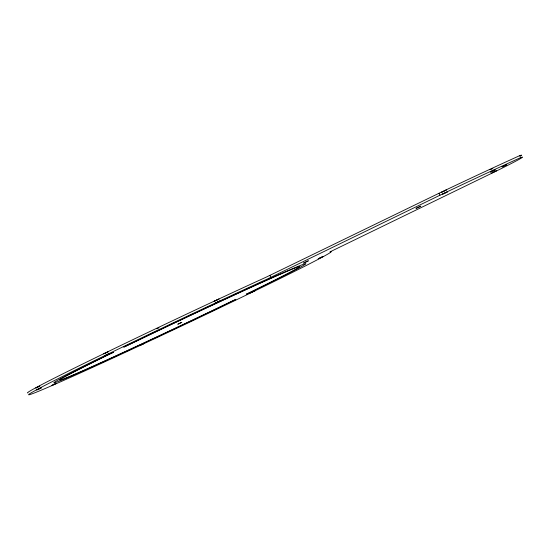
<?xml version="1.0" encoding="UTF-8"?>
<svg xmlns="http://www.w3.org/2000/svg" width="550" height="550" viewBox="0 0 550 550"><rect width="100%" height="100%" fill="white"/><g stroke="black" fill="none" stroke-linecap="round" stroke-linejoin="round"><path stroke-width="0.82" d="M36.492 387.661L35.798 388.025L36.492 387.736M442.303 191.867L441.616 192.239L442.31 191.95M39.346 386.396L39.834 386.162L39.339 386.306M445.156 190.609L446.339 190.004L445.156 190.513M489.988 169.709L490.476 169.469M27.899 392.899A167.434 3.217 -25.3 0 1 104.514 353.348A167.434 3.217 -25.3 0 1 266.516 277.001L439.051 193.242A103.407 1.987 -25.3 0 1 519.723 155.636A103.407 1.987 -25.3 0 1 521.077 155.671M520.651 157.609A103.407 1.987 -25.3 0 1 499.063 169.703L329.986 251.879L330.77 251.687A167.434 3.217 -25.3 0 1 181.438 326.061L176 328.625A187.681 3.603 -25.3 0 1 107.539 360.546L100.073 363.969A167.434 3.217 -25.3 0 1 53.687 380.902A167.434 3.217 -25.3 0 1 267.451 278.967L439.979 195.216A103.407 1.987 -25.3 0 1 520.651 157.609L519.723 155.636M442.791 191.627L443.362 191.359M36.981 387.42L37.551 387.145M443.974 191.173L444.586 190.884M491.047 169.194L492.834 168.355M491.659 169.015L492.271 168.719M38.163 386.966L38.775 386.671M39.091 388.822L36.726 389.991L41.456 387.764L39.091 388.933M443.974 191.063L444.586 190.774M38.163 386.856L38.768 386.567M442.798 191.723L443.369 191.462M36.981 387.516L37.551 387.248M439.051 193.242L439.979 195.216M269.947 275.44L270.882 277.406M156.874 328.79A139.329 2.674 -25.3 0 1 159.005 327.772M51.398 385.639L56.045 383.46L51.398 385.639M103.716 353.842L108.041 351.842L103.716 353.842M104.644 355.809L109.292 353.629L104.644 355.809M139.872 345.434L144.512 343.255L139.872 345.434M177.897 324.163L181.768 322.348L177.897 324.163M214.239 301.283L218.886 299.104L214.239 301.283M215.167 303.249L219.814 301.07L215.167 303.249M250.394 292.875L255.035 290.696L250.394 292.875M303.641 263.038L308.282 260.858L303.641 263.038M318.23 258.741L322.871 256.561L318.23 258.741M416.116 208.367L420.757 206.188L416.116 208.367M442.626 194.15L447.267 191.971L442.626 194.15M490.304 171.992L494.952 169.812L490.304 171.992M491.858 172.892L496.506 170.706L491.858 172.892M502.123 166.884L506.763 164.704L502.123 166.884M113.328 352.337L110.055 353.767A139.329 2.674 -25.3 0 0 70.73 376.289A139.329 2.674 -25.3 0 0 235.847 299.447L233.221 300.561A132.791 2.551 -25.3 0 1 75.845 373.808A132.791 2.551 -25.3 0 1 113.328 352.337M249.549 292.786L246.276 294.216A132.791 2.551 -25.3 0 0 283.752 272.752A132.791 2.551 -25.3 0 0 126.383 345.991L123.75 347.112A139.329 2.674 -25.3 0 1 288.867 270.263A139.329 2.674 -25.3 0 1 249.549 292.786"/></g></svg>
